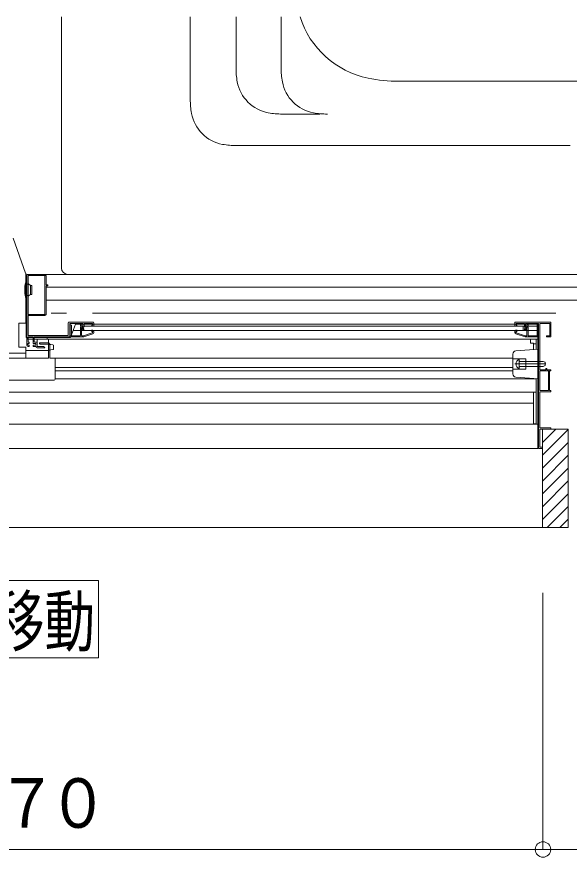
# Model space of a CAD drawing. Units: millimetres on the paper. Extents: x -305 to 305, y -152 to 152.
# Drawn here: x -78.67 to -57.22, y -110.05 to -77.43 of the extents above; entities that cross this region are included whole.
import ezdxf
from ezdxf.enums import TextEntityAlignment as Align

# ---------------------------------------------------------------- set-up
doc = ezdxf.new("R2010")
doc.units = ezdxf.units.MM
doc.linetypes.add('LONG_DOUBLE_CHAIN', pattern=[21.8, 18, -1, 0.6, -0.6, 0.6, -1])
doc.layers.add('0-0_0', color=7, linetype='Continuous', lineweight=9)
doc.layers.add('0-1_VIEW0001', color=7, linetype='Continuous', lineweight=9)
doc.styles.add('ＭＳ ゴシック', font='')
doc.styles.get('ＭＳ ゴシック').set_extended_font_data('MS Gothic')

# ---------------------------------------------------------------- blocks, each defined once
blk = doc.blocks.new('_ORIGIN')
at = {"layer": '0-0_0'}
blk.add_line((0, 0), (-1, 0), dxfattribs=at)
blk.add_circle((0, 0), 0.5, dxfattribs=at)

msp = doc.modelspace()

# ---------------------------------------------------------------- linework, layer by layer
at = {"layer": '0-1_VIEW0001'}
for p, q in [((-76.934, -77.427), (-76.934, -87.177)), ((-71.934, -77.427), (-71.934, -80.629)), ((-70.158, -77.427), (-70.158, -79.405)), ((-68.408, -77.427), (-68.408, -79.405)), ((-63.837, -79.927), (-48.032, -79.927)), ((-66.908, -81.202), (-68.36, -81.202)), ((-57.184, -82.427), (-70.136, -82.427)), ((-78.325, -87.376), (-78.807, -86.025)), ((-78.319, -89.316), (-78.319, -87.41)), ((-78.284, -87.727), (-78.304, -87.727)), ((-78.284, -87.442), (-78.284, -90.177)), ((-77.584, -87.427), (-78.269, -87.427)), ((-78.234, -87.487), (-78.234, -88.967)), ((-78.234, -87.487), (-78.234, -88.967)), ((-77.594, -87.472), (-78.219, -87.472)), ((-77.594, -87.472), (-78.219, -87.472)), ((-77.579, -88.967), (-77.579, -87.487)), ((-77.579, -88.967), (-77.579, -87.487)), ((-77.534, -87.812), (-77.534, -87.477)), ((-37.984, -87.427), (-76.684, -87.427)), ((-78.269, -87.809), (-78.25, -87.809)), ((-78.134, -87.852), (-78.212, -87.792)), ((-78.134, -87.852), (-78.134, -88.202)), ((-78.084, -87.852), (-78.134, -87.852)), ((-78.084, -88.202), (-78.084, -87.852)), ((-77.534, -88.977), (-77.534, -87.882)), ((-77.534, -87.927), (-37.434, -87.927)), ((-77.469, -87.827), (-77.519, -87.827)), ((-77.519, -87.867), (-77.469, -87.867)), ((-77.459, -87.857), (-77.459, -87.837)), ((-78.284, -88.327), (-78.304, -88.327)), ((-78.269, -88.244), (-78.25, -88.244)), ((-78.134, -88.202), (-78.212, -88.261)), ((-78.084, -88.202), (-78.134, -88.202)), ((-37.434, -88.427), (-77.534, -88.427)), ((-77.534, -88.427), (-37.434, -88.427)), ((-78.224, -89.792), (-78.224, -89.027)), ((-78.224, -89.027), (-77.584, -89.027)), ((-78.219, -88.982), (-77.594, -88.982)), ((-78.219, -88.982), (-77.594, -88.982)), ((-78.319, -89.316), (-78.584, -89.316)), ((-76.669, -89.302), (-76.669, -89.792)), ((-75.709, -89.277), (-76.644, -89.277)), ((-76.609, -89.837), (-76.609, -89.342)), ((-76.599, -89.332), (-76.114, -89.332)), ((-76.384, -89.357), (-76.584, -89.877)), ((-76.384, -89.357), (-58.434, -89.357)), ((-76.184, -89.362), (-76.183, -89.362)), ((-76.17, -89.37), (-76.129, -89.443)), ((-76.104, -89.342), (-76.104, -89.436)), ((-76.059, -89.454), (-76.059, -89.342)), ((-76.049, -89.332), (-75.744, -89.332)), ((-75.734, -89.342), (-75.734, -89.387)), ((-75.684, -89.422), (-75.684, -89.302)), ((-59.334, -89.437), (-59.334, -89.302)), ((-59.309, -89.277), (-57.949, -89.277)), ((-59.284, -89.332), (-59.284, -89.387)), ((-58.848, -89.37), (-58.889, -89.443)), ((-58.834, -89.362), (-58.835, -89.362)), ((-58.434, -89.357), (-58.434, -94.177)), ((-57.934, -89.292), (-57.934, -89.852)), ((-76.594, -89.791), (-76.594, -89.425)), ((-76.549, -89.392), (-76.549, -89.792)), ((-76.476, -89.597), (-58.434, -89.597)), ((-76.199, -89.406), (-76.199, -89.377)), ((-76.199, -89.792), (-76.199, -89.489)), ((-76.178, -89.447), (-76.197, -89.413)), ((-76.195, -89.479), (-76.181, -89.465)), ((-76.154, -89.508), (-76.154, -89.792)), ((-76.128, -89.476), (-76.15, -89.498)), ((-76.139, -89.487), (-76.139, -89.503)), ((-76.108, -89.446), (-76.132, -89.47)), ((-76.132, -89.529), (-76.111, -89.564)), ((-76.124, -89.462), (-76.124, -89.466)), ((-76.065, -89.554), (-76.092, -89.509)), ((-76.09, -89.577), (-76.078, -89.577)), ((-76.089, -89.491), (-76.063, -89.465)), ((-76.083, -89.804), (-75.74, -89.697)), ((-58.434, -89.437), (-76.059, -89.437)), ((-75.774, -89.604), (-75.774, -89.602)), ((-75.733, -89.651), (-75.77, -89.615)), ((-75.759, -89.412), (-75.759, -89.422)), ((-75.759, -89.587), (-75.74, -89.587)), ((-75.744, -89.437), (-75.699, -89.437)), ((-75.73, -89.591), (-75.688, -89.633)), ((-75.729, -89.683), (-75.729, -89.662)), ((-75.684, -89.643), (-75.684, -89.69)), ((-59.334, -89.643), (-59.334, -89.69)), ((-59.288, -89.591), (-59.33, -89.633)), ((-59.274, -89.437), (-59.319, -89.437)), ((-59.289, -89.683), (-59.289, -89.662)), ((-59.285, -89.651), (-59.248, -89.615)), ((-59.259, -89.587), (-59.278, -89.587)), ((-59.259, -89.412), (-59.259, -89.437)), ((-59.244, -89.604), (-59.244, -89.602)), ((-59.009, -89.437), (-59.009, -89.597)), ((-58.929, -89.491), (-58.955, -89.465)), ((-58.953, -89.555), (-58.926, -89.509)), ((-58.928, -89.577), (-58.94, -89.577)), ((-58.91, -89.447), (-58.886, -89.47)), ((-58.886, -89.529), (-58.907, -89.565)), ((-58.894, -89.462), (-58.894, -89.466)), ((-58.89, -89.476), (-58.868, -89.498)), ((-58.879, -89.488), (-58.879, -89.504)), ((-58.84, -89.447), (-58.821, -89.413)), ((-58.823, -89.479), (-58.837, -89.465)), ((-58.819, -89.406), (-58.819, -89.377)), ((-58.819, -89.807), (-58.819, -89.489)), ((-58.469, -89.392), (-58.469, -89.807)), ((-58.424, -89.807), (-58.424, -89.425)), ((-78.309, -89.877), (-76.584, -89.877)), ((-78.259, -89.877), (-78.259, -89.937)), ((-58.434, -89.937), (-78.259, -89.937)), ((-78.234, -89.852), (-78.234, -90.052)), ((-76.669, -89.792), (-78.224, -89.792)), ((-77.989, -90.042), (-77.989, -89.852)), ((-77.989, -89.852), (-76.624, -89.852)), ((-77.884, -89.937), (-77.884, -90.087)), ((-77.484, -89.877), (-77.484, -89.937)), ((-77.434, -90.677), (-77.434, -89.937)), ((-76.609, -89.837), (-76.609, -89.817)), ((-76.099, -89.852), (-76.594, -89.852)), ((-76.534, -89.807), (-76.214, -89.807)), ((-76.139, -89.807), (-76.099, -89.807)), ((-75.719, -89.738), (-76.069, -89.847)), ((-58.469, -89.807), (-58.819, -89.807)), ((-58.729, -89.937), (-58.729, -90.097)), ((-58.504, -90.334), (-58.504, -89.937)), ((-58.409, -89.807), (-58.424, -89.807)), ((-58.409, -89.837), (-58.409, -89.817)), ((-58.109, -89.837), (-58.109, -89.827)), ((-57.934, -89.852), (-58.094, -89.852)), ((-78.319, -90.252), (-78.319, -90.677)), ((-78.244, -90.167), (-78.244, -90.112)), ((-78.234, -90.102), (-78.204, -90.102)), ((-78.204, -90.177), (-78.234, -90.177)), ((-78.234, -90.227), (-78.204, -90.227)), ((-78.204, -90.062), (-78.224, -90.062)), ((-78.189, -90.087), (-78.189, -90.077)), ((-78.189, -90.212), (-78.189, -90.192)), ((-78.039, -90.192), (-78.039, -90.212)), ((-78.024, -90.102), (-77.944, -90.102)), ((-77.944, -90.177), (-78.024, -90.177)), ((-78.024, -90.227), (-77.937, -90.227)), ((-77.899, -90.052), (-77.979, -90.052)), ((-77.934, -90.112), (-77.934, -90.167)), ((-77.884, -90.212), (-77.884, -90.067)), ((-77.874, -90.277), (-77.599, -90.277)), ((-77.634, -90.227), (-77.869, -90.227)), ((-77.784, -90.092), (-77.784, -90.112)), ((-77.434, -90.077), (-77.769, -90.077)), ((-77.769, -90.127), (-77.449, -90.127)), ((-77.592, -90.249), (-77.626, -90.229)), ((-77.369, -90.145), (-77.434, -90.145)), ((-77.384, -90.677), (-77.384, -90.127)), ((-77.344, -90.15), (-77.369, -90.145)), ((-77.272, -90.164), (-77.344, -90.15)), ((-77.344, -90.355), (-77.272, -90.34)), ((-77.272, -90.34), (-77.244, -90.335)), ((-58.409, -90.327), (-59.293, -90.394)), ((-58.729, -90.097), (-58.612, -90.097)), ((-58.604, -90.103), (-58.604, -90.342)), ((-58.604, -90.122), (-58.504, -90.122)), ((-77.434, -90.677), (-97.509, -90.677)), ((-77.434, -90.377), (-78.319, -90.377)), ((-77.369, -90.36), (-77.434, -90.36)), ((-59.408, -90.677), (-77.384, -90.677)), ((-77.369, -90.36), (-77.344, -90.355)), ((-77.184, -91.487), (-77.184, -90.677)), ((-59.409, -91.286), (-59.409, -90.518)), ((-59.409, -90.702), (-58.909, -90.702)), ((-59.334, -90.902), (-58.135, -90.902)), ((-59.159, -91.082), (-59.159, -90.722)), ((-59.089, -90.802), (-59.13, -90.809)), ((-59.089, -91.002), (-59.13, -90.995)), ((-59.089, -90.802), (-58.229, -90.802)), ((-59.089, -91.002), (-58.229, -91.002)), ((-58.909, -91.102), (-58.909, -90.702)), ((-58.159, -90.967), (-58.229, -91.002)), ((-59.409, -91.034), (-77.184, -91.034)), ((-77.184, -91.174), (-59.409, -91.174)), ((-59.409, -91.102), (-58.909, -91.102)), ((-58.359, -91.172), (-58.359, -91.932)), ((-58.359, -91.172), (-58.029, -91.172)), ((-58.029, -91.172), (-58.029, -91.932)), ((-77.225, -91.527), (-96.809, -91.527)), ((-77.184, -91.482), (-58.504, -91.482)), ((-58.409, -91.477), (-59.293, -91.411)), ((-58.504, -93.207), (-58.504, -91.472)), ((-58.029, -91.932), (-58.359, -91.932)), ((-57.934, -91.977), (-58.359, -91.977)), ((-57.984, -91.932), (-57.934, -91.932)), ((-57.934, -91.932), (-57.934, -91.977)), ((-58.504, -91.992), (-95.559, -91.992)), ((-95.559, -92.422), (-58.604, -92.422)), ((-58.434, -93.237), (-114.714, -93.237)), ((-58.359, -93.427), (-57.259, -93.427)), ((-58.259, -97.247), (-58.259, -93.427)), ((-58.259, -93.947), (-57.739, -93.427)), ((-58.259, -94.447), (-57.259, -93.447)), ((-57.259, -97.247), (-57.259, -93.427)), ((-58.434, -94.177), (-113.539, -94.177)), ((-58.259, -94.947), (-57.259, -93.947)), ((-58.259, -94.142), (-58.259, -94.162)), ((-58.259, -95.447), (-57.259, -94.447)), ((-58.259, -95.947), (-57.259, -94.947)), ((-58.259, -96.442), (-57.259, -95.442)), ((-58.259, -96.937), (-57.259, -95.937)), ((-58.074, -97.247), (-57.259, -96.432)), ((-57.579, -97.247), (-57.259, -96.927)), ((-57.259, -97.247), (-117.734, -97.247)), ((-99.497, -99.31), (-75.497, -99.31)), ((-75.497, -102.31), (-75.497, -99.31)), ((-58.239, -99.787), (-58.239, -109.746)), ((-58.239, -99.787), (-58.239, -109.746)), ((-99.497, -102.31), (-75.497, -102.31)), ((-116.134, -109.746), (-58.839, -109.746)), ((-57.639, -109.746), (-38.034, -109.746))]:
    msp.add_line(p, q, dxfattribs=at)
at = {"layer": '0-1_VIEW0001', "linetype": 'LONG_DOUBLE_CHAIN'}
msp.add_line((-35.934, -88.927), (-77.534, -88.927), dxfattribs=at)
at = {"layer": '0-1_VIEW0001', "color": 5}
msp.add_line((-114.513, -90.477), (-78.319, -90.477), dxfattribs=at)
at = {"layer": '0-1_VIEW0001'}
for points in [[(-77.584, -87.427), (-36.434, -87.427), (-36.434, -77.427)], [(-78.319, -87.427), (-78.309, -87.427), (-78.309, -89.877)], [(-78.269, -87.427), (-78.28, -87.431), (-78.284, -87.442)], [(-77.534, -87.477), (-77.549, -87.442), (-77.584, -87.427)], [(-77.519, -87.827), (-77.53, -87.823), (-77.534, -87.812)], [(-77.534, -87.882), (-77.53, -87.871), (-77.519, -87.867)], [(-77.459, -87.837), (-77.462, -87.83), (-77.469, -87.827)], [(-77.469, -87.867), (-77.462, -87.864), (-77.459, -87.857)], [(-77.584, -89.027), (-77.549, -89.012), (-77.534, -88.977)], [(-78.319, -90.252), (-78.584, -90.252), (-78.584, -89.316)], [(-76.644, -89.277), (-76.662, -89.284), (-76.669, -89.302)], [(-76.609, -89.342), (-76.606, -89.335), (-76.599, -89.332)], [(-76.599, -89.414), (-76.591, -89.365), (-76.549, -89.392)], [(-76.199, -89.377), (-76.195, -89.366), (-76.184, -89.362)], [(-76.183, -89.362), (-76.175, -89.364), (-76.17, -89.37)], [(-76.114, -89.332), (-76.107, -89.335), (-76.104, -89.342)], [(-76.059, -89.342), (-76.056, -89.335), (-76.049, -89.332)], [(-75.744, -89.332), (-75.737, -89.335), (-75.734, -89.342)], [(-75.684, -89.302), (-75.691, -89.284), (-75.709, -89.277)], [(-59.334, -89.302), (-59.327, -89.284), (-59.309, -89.277)], [(-58.959, -89.455), (-58.959, -89.332), (-59.284, -89.332)], [(-58.259, -94.177), (-58.409, -94.177), (-58.409, -89.332), (-58.914, -89.332), (-58.914, -89.436)], [(-58.835, -89.362), (-58.843, -89.364), (-58.848, -89.37)], [(-58.819, -89.377), (-58.823, -89.366), (-58.834, -89.362)], [(-58.419, -89.414), (-58.427, -89.365), (-58.469, -89.392)], [(-57.979, -89.332), (-58.359, -89.332), (-58.359, -91.127), (-58.134, -91.127), (-58.134, -91.077)], [(-58.094, -89.812), (-57.979, -89.812), (-57.979, -89.332)], [(-57.949, -89.277), (-57.938, -89.282), (-57.934, -89.292)], [(-76.594, -89.425), (-76.595, -89.419), (-76.599, -89.414)], [(-76.197, -89.413), (-76.199, -89.409), (-76.199, -89.406)], [(-76.199, -89.489), (-76.198, -89.484), (-76.195, -89.479)], [(-76.181, -89.465), (-76.176, -89.456), (-76.178, -89.447)], [(-76.15, -89.498), (-76.153, -89.502), (-76.154, -89.508)], [(-76.132, -89.47), (-76.137, -89.478), (-76.139, -89.487)], [(-76.139, -89.503), (-76.137, -89.516), (-76.132, -89.529)], [(-76.129, -89.443), (-76.125, -89.452), (-76.124, -89.462)], [(-76.124, -89.466), (-76.125, -89.471), (-76.128, -89.476)], [(-76.111, -89.564), (-76.102, -89.574), (-76.09, -89.577)], [(-76.104, -89.436), (-76.105, -89.441), (-76.108, -89.446)], [(-76.092, -89.509), (-76.094, -89.499), (-76.089, -89.491)], [(-76.078, -89.577), (-76.065, -89.569), (-76.065, -89.554)], [(-76.063, -89.465), (-76.06, -89.46), (-76.059, -89.454)], [(-75.774, -89.602), (-75.77, -89.591), (-75.759, -89.587)], [(-75.77, -89.615), (-75.773, -89.61), (-75.774, -89.604)], [(-75.734, -89.387), (-75.737, -89.394), (-75.744, -89.397), (-75.755, -89.401), (-75.759, -89.412)], [(-75.759, -89.422), (-75.755, -89.433), (-75.744, -89.437)], [(-75.74, -89.587), (-75.735, -89.588), (-75.73, -89.591)], [(-75.74, -89.697), (-75.732, -89.692), (-75.729, -89.683)], [(-75.729, -89.662), (-75.73, -89.656), (-75.733, -89.651)], [(-75.684, -89.69), (-75.694, -89.72), (-75.719, -89.738)], [(-75.699, -89.437), (-75.688, -89.433), (-75.684, -89.422)], [(-75.688, -89.633), (-75.685, -89.637), (-75.684, -89.643)], [(-59.33, -89.633), (-59.333, -89.637), (-59.334, -89.643)], [(-59.334, -89.69), (-59.324, -89.72), (-59.299, -89.738)], [(-59.289, -89.662), (-59.288, -89.656), (-59.285, -89.651)], [(-59.279, -89.697), (-59.286, -89.692), (-59.289, -89.683)], [(-59.278, -89.587), (-59.284, -89.588), (-59.288, -89.591)], [(-59.284, -89.387), (-59.281, -89.394), (-59.274, -89.397), (-59.263, -89.402), (-59.259, -89.412)], [(-58.864, -89.508), (-58.864, -89.807), (-58.927, -89.807), (-59.279, -89.697)], [(-59.244, -89.602), (-59.248, -89.591), (-59.259, -89.587)], [(-59.248, -89.615), (-59.245, -89.61), (-59.244, -89.604)], [(-58.955, -89.465), (-58.958, -89.46), (-58.959, -89.455)], [(-58.94, -89.577), (-58.953, -89.57), (-58.953, -89.555)], [(-58.926, -89.509), (-58.925, -89.5), (-58.929, -89.491)], [(-58.907, -89.565), (-58.916, -89.574), (-58.928, -89.577)], [(-58.914, -89.436), (-58.913, -89.442), (-58.91, -89.447)], [(-58.889, -89.443), (-58.893, -89.452), (-58.894, -89.462)], [(-58.894, -89.466), (-58.893, -89.471), (-58.89, -89.476)], [(-58.886, -89.47), (-58.881, -89.478), (-58.879, -89.488)], [(-58.879, -89.504), (-58.881, -89.517), (-58.886, -89.529)], [(-58.868, -89.498), (-58.865, -89.502), (-58.864, -89.508)], [(-58.837, -89.465), (-58.842, -89.456), (-58.84, -89.447)], [(-58.819, -89.489), (-58.82, -89.484), (-58.823, -89.479)], [(-58.821, -89.413), (-58.82, -89.409), (-58.819, -89.406)], [(-58.424, -89.425), (-58.423, -89.419), (-58.419, -89.414)], [(-78.234, -89.852), (-78.039, -89.852), (-78.039, -90.087)], [(-76.624, -89.852), (-76.613, -89.848), (-76.609, -89.837)], [(-76.609, -89.817), (-76.607, -89.809), (-76.602, -89.804), (-76.596, -89.798), (-76.594, -89.791)], [(-76.594, -89.852), (-76.605, -89.848), (-76.609, -89.837)], [(-76.549, -89.792), (-76.545, -89.803), (-76.534, -89.807)], [(-76.214, -89.807), (-76.203, -89.803), (-76.199, -89.792)], [(-76.154, -89.792), (-76.15, -89.803), (-76.139, -89.807)], [(-76.099, -89.807), (-76.091, -89.806), (-76.083, -89.804)], [(-76.069, -89.847), (-76.084, -89.851), (-76.099, -89.852)], [(-59.299, -89.738), (-58.934, -89.852), (-58.409, -89.852)], [(-58.109, -89.827), (-58.105, -89.817), (-58.094, -89.812)], [(-58.094, -89.852), (-58.105, -89.848), (-58.109, -89.837)], [(-78.284, -90.177), (-78.269, -90.212), (-78.234, -90.227)], [(-78.244, -90.112), (-78.241, -90.105), (-78.234, -90.102)], [(-78.234, -90.177), (-78.241, -90.174), (-78.244, -90.167)], [(-78.224, -90.062), (-78.231, -90.059), (-78.234, -90.052)], [(-78.189, -90.077), (-78.193, -90.066), (-78.204, -90.062)], [(-78.204, -90.102), (-78.193, -90.098), (-78.189, -90.087)], [(-78.189, -90.192), (-78.193, -90.181), (-78.204, -90.177)], [(-78.204, -90.227), (-78.193, -90.223), (-78.189, -90.212)], [(-78.039, -90.087), (-78.035, -90.098), (-78.024, -90.102)], [(-78.024, -90.177), (-78.035, -90.181), (-78.039, -90.192)], [(-78.039, -90.212), (-78.035, -90.223), (-78.024, -90.227)], [(-77.979, -90.052), (-77.986, -90.049), (-77.989, -90.042)], [(-77.944, -90.102), (-77.937, -90.105), (-77.934, -90.112)], [(-77.934, -90.167), (-77.937, -90.174), (-77.944, -90.177)], [(-77.937, -90.227), (-77.928, -90.23), (-77.923, -90.238), (-77.905, -90.266), (-77.874, -90.277)], [(-77.884, -90.067), (-77.888, -90.056), (-77.899, -90.052)], [(-77.869, -90.227), (-77.88, -90.223), (-77.884, -90.212)], [(-77.626, -90.229), (-77.63, -90.227), (-77.634, -90.227)], [(-77.599, -90.277), (-77.585, -90.266), (-77.592, -90.249)], [(-77.272, -90.164), (-77.244, -90.17), (-77.244, -90.335)], [(-58.604, -90.103), (-58.604, -90.101), (-58.605, -90.099), (-58.608, -90.098), (-58.61, -90.097), (-58.612, -90.097)], [(-58.229, -90.802), (-58.159, -90.837), (-58.159, -90.967)], [(-58.134, -91.077), (-58.089, -91.077), (-58.089, -91.127)], [(-58.089, -91.127), (-57.934, -91.127), (-57.934, -91.172)], [(-57.934, -91.172), (-57.984, -91.172), (-57.984, -91.932)], [(-58.359, -91.977), (-58.359, -93.382), (-57.934, -93.382), (-57.934, -93.427)], [(-58.604, -91.992), (-58.604, -93.222), (-58.519, -93.222)], [(-58.359, -93.427), (-58.359, -94.127), (-58.259, -94.127)]]:
    msp.add_lwpolyline(points, dxfattribs=at)
for centre, radius, start, end in [((-64.334, -76.377), 3.5, 197.4628, 258.5217), ((-67.158, -79.405), 3, 180, 190.4753), ((-65.408, -79.405), 3, 180, 190.4753), ((-63.837, -73.927), 6, 258.5217, 270), ((-68.633, -79.677), 1.5, 190.4753, 259.5247), ((-66.883, -79.677), 1.5, 190.4753, 259.5247), ((-68.934, -80.629), 3, 180, 190.4753), ((-70.409, -80.902), 1.5, 190.4753, 259.5247), ((-68.36, -78.202), 3, 259.5247, 270), ((-66.61, -78.202), 3, 259.5247, 270), ((-70.136, -79.427), 3, 259.5247, 270), ((-78.419, -87.41), 0.1, 0, 19.6538), ((-76.684, -87.177), 0.25, 180, 270), ((-78.304, -87.752), 0.025, 90, 167.576), ((-78.219, -87.487), 0.015, 90, 180), ((-78.219, -87.487), 0.015, 90, 180), ((-77.594, -87.487), 0.015, 0, 90), ((-77.594, -87.487), 0.015, 0, 90), ((-77.056, -88.027), 1.303, 167.576, 192.424), ((-78.269, -87.794), 0.015, 180, 270), ((-78.25, -87.794), 0.015, 270, 340.5288), ((-78.222, -87.804), 0.015, 52.8391, 160.5288), ((-78.304, -88.302), 0.025, 192.424, 270), ((-78.269, -88.259), 0.015, 90, 180), ((-78.25, -88.259), 0.015, 19.4712, 90), ((-78.222, -88.249), 0.015, 199.4712, 307.1608), ((-78.219, -88.967), 0.015, 180, 270), ((-78.219, -88.967), 0.015, 180, 270), ((-77.594, -88.967), 0.015, 270, 0), ((-77.594, -88.967), 0.015, 270, 0), ((-77.769, -90.092), 0.015, 90, 180), ((-77.769, -90.112), 0.015, 180, 270), ((-77.449, -90.142), 0.015, 0, 90), ((-77.434, -90.127), 0.05, 0, 90), ((-59.284, -90.518), 0.125, 94.2892, 180), ((-59.074, -90.902), 0.21, 117.281, 242.719), ((-59.167, -90.722), 0.0077, 0, 117.281), ((-59.134, -90.785), 0.025, 180, 280.091), ((-59.134, -91.02), 0.025, 79.909, 180), ((-59.284, -91.286), 0.125, 180, 265.7108), ((-59.167, -91.082), 0.0077, 242.719, 0), ((-77.224, -91.487), 0.04, 270, 0), ((-58.519, -93.207), 0.015, 270, 0)]:
    msp.add_arc(centre, radius, start, end, dxfattribs=at)

# ---------------------------------------------------------------- block references
at = {"layer": '0-1_VIEW0001', "xscale": 0.6, "yscale": 0.6}
msp.add_blockref('_ORIGIN', (-58.239, -109.746), dxfattribs=at)
at = {"layer": '0-1_VIEW0001', "xscale": 0.6, "yscale": 0.6, "rotation": 180}
msp.add_blockref('_ORIGIN', (-58.239, -109.746), dxfattribs=at)

# ---------------------------------------------------------------- texts
at = {"layer": '0-1_VIEW0001', "style": 'ＭＳ ゴシック'}
for s, width, p in [('ドア位置ＡＬ\u3000２００移動', 0.75, (-99.211, -102.429)), ('７', 0.9, (-79.455, -109.48)), ('０', 0.9, (-77.467, -109.48))]:
    msp.add_text(s, height=1.921, dxfattribs=dict(at, width=width)).set_placement(p, align=Align.BOTTOM_LEFT)

doc.saveas('drawing.dxf')
